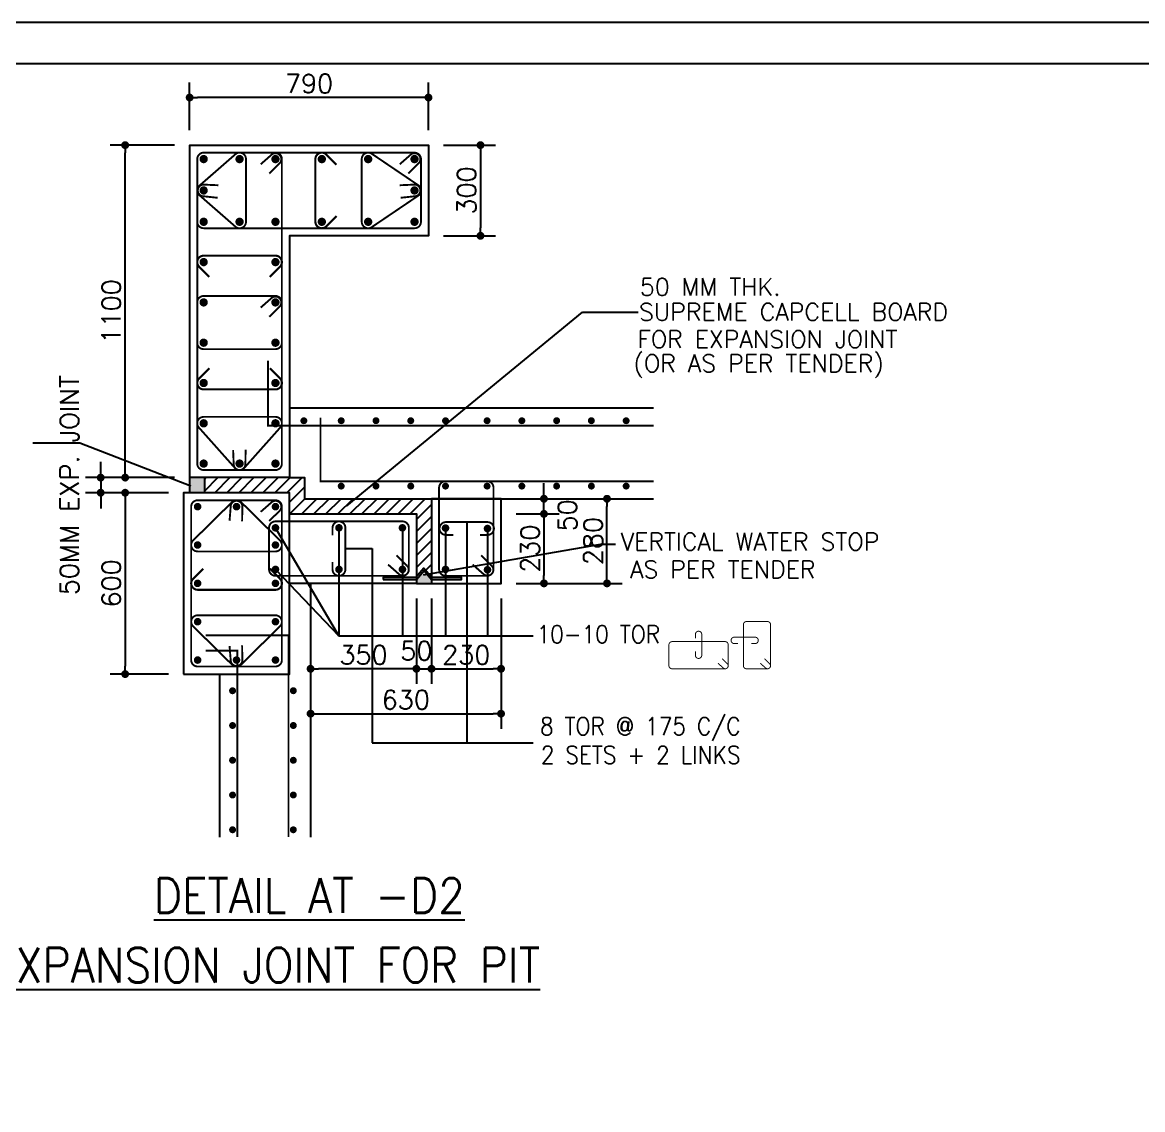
# Model space of a CAD drawing. Extents: x -200722 to 834823, y -494970 to 88783.
# Drawn here: x 261164 to 275985, y -132631 to -118243 of the extents above; entities that cross this region are included whole.
import ezdxf

# ---------------------------------------------------------------- set-up
doc = ezdxf.new("R2010")
doc.units = 0
doc.header["$LTSCALE"] = 100
doc.header["$MEASUREMENT"] = 0
doc.header["$PDMODE"] = 34
doc.linetypes.add('HIDDEN2', pattern=[0.1875, 0.125, -0.0625])
doc.layers.get('0').update_dxf_attribs({"linetype": 'CONTINUOUS'})
doc.layers.get('DEFPOINTS').update_dxf_attribs({"linetype": 'CONTINUOUS'})
doc.layers.add('9_PRINT BOUNDARY_NON PRINT', color=32, linetype='CONTINUOUS', plot=False)
doc.layers.add('9_TITLE TEXT', color=7, linetype='CONTINUOUS', lineweight=20)
doc.layers.add('g-dim', color=6, linetype='CONTINUOUS', lineweight=9)
for name, color, linetype in [('BEAM', 4, 'CONTINUOUS'), ('BEAMS', 4, 'HIDDEN2'), ('COL. SHED. STEEL.', 6, 'CONTINUOUS'), ('column', 240, 'CONTINUOUS'), ('F_FTG1', 11, 'CONTINUOUS'), ('NOTES100', 4, 'CONTINUOUS'), ('STEEL', 6, 'CONTINUOUS'), ('TEXT', 2, 'CONTINUOUS')]:
    doc.layers.add(name, color=color, linetype=linetype)
doc.styles.add('ROMANS', font='romans.shx')
doc.styles.get("Standard").update_dxf_attribs({"font": 'simplex.shx'})
doc.dimstyles.new('STANDARD$0', dxfattribs={"dimtxt": 2.5, "dimasz": 2.5, "dimexe": 2, "dimexo": 0.7, "dimgap": 0.9, "dimtad": 1, "dimdec": 0, "dimdsep": 46, "dimtxsty": 'ROMANS', "dimcen": 0.09, "dimclrd": 4, "dimclre": 4, "dimclrt": 3, "dimadec": 0, "dimazin": 0, "dimtfac": 1, "dimtdec": 0, "dimtmove": 0, "dimatfit": 3, "dimfxl": 1, "dimtolj": 1, "dimtzin": 0, "dimarcsym": 0})

# ---------------------------------------------------------------- blocks, each defined once
blk = doc.blocks.new('DOT')
at = {"color": 0, "linetype": 'ByBlock'}
blk.add_line((-0.5, 0), (-1, 0), dxfattribs=at)
at = {"color": 0, "linetype": 'ByBlock', "const_width": 0.5}
blk.add_lwpolyline([(-0.25, 0, 1), (0.25, 0, 1)], format="xyb", close=True, dxfattribs=at)
blk = doc.blocks.new('*D1979')
at = {"layer": 'BEAM', "color": 0, "lineweight": -2, "transparency": 16777216}
for p, q in [((263097, -124467), (262324, -124467)), ((262524, -124571), (262524, -126763)), ((263097, -126867), (262324, -126867))]:
    blk.add_line(p, q, dxfattribs=at)
at = {"layer": 'DEFPOINTS', "color": 0, "lineweight": -3, "transparency": 16777216}
for p in [(263297, -124467, 7447), (262524, -126867), (263297, -126867, 7447)]:
    blk.add_point(p, dxfattribs=at)
at = {"layer": 'BEAM', "color": 0, "lineweight": -2, "transparency": 16777216, "xscale": 104, "yscale": 104, "zscale": 104}
for p, rotation in [((262524, -124467), 90), ((262524, -126867), 270)]:
    blk.add_blockref('DOT', p, dxfattribs=dict(at, rotation=rotation))
at = {"layer": 'BEAM', "color": 0, "transparency": 16777216, "insert": (262340, -125667), "char_height": 248, "attachment_point": 5, "rotation": 90}
blk.add_mtext('\\A1;600', dxfattribs=at)
blk = doc.blocks.new('_DOT')
at = {"color": 0, "linetype": 'ByBlock'}
blk.add_line((-0.5, 0), (-1, 0), dxfattribs=at)
at = {"color": 0, "linetype": 'ByBlock', "const_width": 0.5}
blk.add_lwpolyline([(-0.25, 0, 1), (0.25, 0, 1)], format="xyb", close=True, dxfattribs=at)
blk = doc.blocks.new('*D1980')
at = {"layer": 'BEAM', "color": 0, "lineweight": -2, "transparency": 16777216}
for p, q in [((262200, -124163), (262200, -124059)), ((263177, -124267), (262000, -124267)), ((262200, -124267), (262200, -124467)), ((263097, -124467), (262000, -124467)), ((262200, -124571), (262200, -124675))]:
    blk.add_line(p, q, dxfattribs=at)
at = {"layer": 'DEFPOINTS', "color": 0, "lineweight": -3, "transparency": 16777216}
for p in [(263377, -124267, 7447), (262200, -124467), (263297, -124467, 7447)]:
    blk.add_point(p, dxfattribs=at)
at = {"layer": 'BEAM', "color": 0, "lineweight": -2, "transparency": 16777216, "xscale": 104, "yscale": 104, "zscale": 104}
for p, rotation in [((262200, -124267), 270), ((262200, -124467), 90)]:
    blk.add_blockref('DOT', p, dxfattribs=dict(at, rotation=rotation))
at = {"layer": 'BEAM', "color": 0, "transparency": 16777216, "insert": (261786, -124367), "char_height": 248, "attachment_point": 5, "rotation": 90}
blk.add_mtext('\\A1;50MM EXP. JOINT', dxfattribs=at)
blk = doc.blocks.new('*D1975')
at = {"layer": 'BEAM', "color": 0, "lineweight": -2, "transparency": 16777216}
for p, q in [((266377, -125867), (266377, -126997)), ((266577, -125867), (266577, -126997)), ((266273, -126797), (266169, -126797)), ((266377, -126797), (266577, -126797)), ((266681, -126797), (266785, -126797))]:
    blk.add_line(p, q, dxfattribs=at)
at = {"layer": 'DEFPOINTS', "color": 0, "lineweight": -3, "transparency": 16777216}
for p in [(266377, -125667, 7447), (266577, -125667, 7447), (266577, -126797)]:
    blk.add_point(p, dxfattribs=at)
at = {"layer": 'BEAM', "color": 0, "lineweight": -2, "transparency": 16777216, "xscale": 104, "yscale": 104, "zscale": 104}
blk.add_blockref('DOT', (266377, -126797), dxfattribs=at)
at = {"layer": 'BEAM', "color": 0, "lineweight": -2, "transparency": 16777216, "xscale": 104, "yscale": 104, "zscale": 104, "rotation": 180}
blk.add_blockref('DOT', (266577, -126797), dxfattribs=at)
at = {"layer": 'BEAM', "color": 0, "transparency": 16777216, "insert": (266377, -126559), "char_height": 248, "attachment_point": 5}
blk.add_mtext('\\A1;50', dxfattribs=at)
blk = doc.blocks.new('*D1976')
at = {"layer": 'BEAM', "color": 0, "lineweight": -2, "transparency": 16777216}
for p, q in [((266577, -125867), (266577, -126997)), ((267497, -125867), (267497, -126997)), ((266681, -126797), (267393, -126797))]:
    blk.add_line(p, q, dxfattribs=at)
at = {"layer": 'DEFPOINTS', "color": 0, "lineweight": -3, "transparency": 16777216}
for p in [(266577, -125667, 7447), (267497, -125667, 7447), (267497, -126797)]:
    blk.add_point(p, dxfattribs=at)
at = {"layer": 'BEAM', "color": 0, "lineweight": -2, "transparency": 16777216, "xscale": 104, "yscale": 104, "zscale": 104, "rotation": 180}
blk.add_blockref('DOT', (266577, -126797), dxfattribs=at)
at = {"layer": 'BEAM', "color": 0, "lineweight": -2, "transparency": 16777216, "xscale": 104, "yscale": 104, "zscale": 104}
blk.add_blockref('DOT', (267497, -126797), dxfattribs=at)
at = {"layer": 'BEAM', "color": 0, "transparency": 16777216, "insert": (267037, -126613), "char_height": 248, "attachment_point": 5}
blk.add_mtext('\\A1;230', dxfattribs=at)
blk = doc.blocks.new('*D1977')
at = {"layer": 'BEAM', "color": 0, "lineweight": -2, "transparency": 16777216}
for p, q in [((264977, -125867), (264977, -126997)), ((266377, -125867), (266377, -126997)), ((266273, -126797), (265081, -126797))]:
    blk.add_line(p, q, dxfattribs=at)
at = {"layer": 'DEFPOINTS', "color": 0, "lineweight": -3, "transparency": 16777216}
for p in [(264977, -125667, 7447), (266377, -125667, 7447), (264977, -126797)]:
    blk.add_point(p, dxfattribs=at)
at = {"layer": 'BEAM', "color": 0, "lineweight": -2, "transparency": 16777216, "xscale": 104, "yscale": 104, "zscale": 104, "rotation": 180}
blk.add_blockref('DOT', (264977, -126797), dxfattribs=at)
at = {"layer": 'BEAM', "color": 0, "lineweight": -2, "transparency": 16777216, "xscale": 104, "yscale": 104, "zscale": 104}
blk.add_blockref('DOT', (266377, -126797), dxfattribs=at)
at = {"layer": 'BEAM', "color": 0, "transparency": 16777216, "insert": (265677, -126613), "char_height": 248, "attachment_point": 5}
blk.add_mtext('\\A1;350', dxfattribs=at)
blk = doc.blocks.new('*D1978')
at = {"layer": 'BEAM', "color": 0, "lineweight": -2, "transparency": 16777216}
for p, q in [((267697, -124747), (268265, -124747)), ((268065, -124851), (268065, -125563)), ((267697, -125667), (268265, -125667))]:
    blk.add_line(p, q, dxfattribs=at)
at = {"layer": 'DEFPOINTS', "color": 0, "lineweight": -3, "transparency": 16777216}
for p in [(267497, -124747, 7447), (267497, -125667, 7447), (268065, -125667)]:
    blk.add_point(p, dxfattribs=at)
at = {"layer": 'BEAM', "color": 0, "lineweight": -2, "transparency": 16777216, "xscale": 104, "yscale": 104, "zscale": 104}
for p, rotation in [((268065, -124747), 90), ((268065, -125667), 270)]:
    blk.add_blockref('DOT', p, dxfattribs=dict(at, rotation=rotation))
at = {"layer": 'BEAM', "color": 0, "transparency": 16777216, "insert": (267881, -125207), "char_height": 248, "attachment_point": 5, "rotation": 90}
blk.add_mtext('\\A1;230', dxfattribs=at)
blk = doc.blocks.new('*D1981')
at = {"layer": 'BEAM', "color": 0, "lineweight": -2, "transparency": 16777216}
for p, q in [((263177, -119867), (262324, -119867)), ((262524, -124163), (262524, -119971)), ((263177, -124267), (262324, -124267))]:
    blk.add_line(p, q, dxfattribs=at)
at = {"layer": 'DEFPOINTS', "color": 0, "lineweight": -3, "transparency": 16777216}
for p in [(262524, -119867), (263377, -119867, 7447), (263377, -124267, 7447)]:
    blk.add_point(p, dxfattribs=at)
at = {"layer": 'BEAM', "color": 0, "lineweight": -2, "transparency": 16777216, "xscale": 104, "yscale": 104, "zscale": 104}
for p, rotation in [((262524, -119867), 90), ((262524, -124267), 270)]:
    blk.add_blockref('DOT', p, dxfattribs=dict(at, rotation=rotation))
at = {"layer": 'BEAM', "color": 0, "transparency": 16777216, "insert": (262340, -122067), "char_height": 248, "attachment_point": 5, "rotation": 90}
blk.add_mtext('\\A1;1100', dxfattribs=at)
blk = doc.blocks.new('*D1982')
at = {"layer": 'BEAM', "color": 0, "lineweight": -2, "transparency": 16777216}
for p, q in [((268065, -124443), (268065, -124339)), ((267697, -124547), (268265, -124547)), ((268065, -124747), (268065, -124547)), ((267697, -124747), (268265, -124747)), ((268065, -124851), (268065, -124955))]:
    blk.add_line(p, q, dxfattribs=at)
at = {"layer": 'DEFPOINTS', "color": 0, "lineweight": -3, "transparency": 16777216}
for p in [(267497, -124547, 7447), (268065, -124547), (267497, -124747, 7447)]:
    blk.add_point(p, dxfattribs=at)
at = {"layer": 'BEAM', "color": 0, "lineweight": -2, "transparency": 16777216, "xscale": 104, "yscale": 104, "zscale": 104}
for p, rotation in [((268065, -124547), 270), ((268065, -124747), 90)]:
    blk.add_blockref('DOT', p, dxfattribs=dict(at, rotation=rotation))
at = {"layer": 'BEAM', "color": 0, "transparency": 16777216, "insert": (268375, -124766), "char_height": 248, "attachment_point": 5, "rotation": 90}
blk.add_mtext('\\A1;50', dxfattribs=at)
blk = doc.blocks.new('*D1983')
at = {"layer": 'BEAM', "color": 0, "lineweight": -2, "transparency": 16777216}
for p, q in [((267697, -124547), (269099, -124547)), ((268899, -125563), (268899, -124651)), ((267697, -125667), (269099, -125667))]:
    blk.add_line(p, q, dxfattribs=at)
at = {"layer": 'DEFPOINTS', "color": 0, "lineweight": -3, "transparency": 16777216}
for p in [(267497, -124547), (268899, -124547), (267497, -125667)]:
    blk.add_point(p, dxfattribs=at)
at = {"layer": 'BEAM', "color": 0, "lineweight": -2, "transparency": 16777216, "xscale": 104, "yscale": 104, "zscale": 104}
for p, rotation in [((268899, -124547), 90), ((268899, -125667), 270)]:
    blk.add_blockref('DOT', p, dxfattribs=dict(at, rotation=rotation))
at = {"layer": 'BEAM', "color": 0, "transparency": 16777216, "insert": (268715, -125107), "char_height": 248, "attachment_point": 5, "rotation": 90}
blk.add_mtext('\\A1;280', dxfattribs=at)
blk = doc.blocks.new('*D1984')
at = {"layer": 'BEAM', "color": 0, "lineweight": -2, "transparency": 16777216}
for p, q in [((264977, -126632), (264977, -127591)), ((267497, -126632), (267497, -127591)), ((265081, -127391), (267393, -127391))]:
    blk.add_line(p, q, dxfattribs=at)
at = {"layer": 'DEFPOINTS', "color": 0, "lineweight": -3, "transparency": 16777216}
for p in [(264977, -126432, -7447), (267497, -126432, -7447), (267497, -127391)]:
    blk.add_point(p, dxfattribs=at)
at = {"layer": 'BEAM', "color": 0, "lineweight": -2, "transparency": 16777216, "xscale": 104, "yscale": 104, "zscale": 104, "rotation": 180}
blk.add_blockref('DOT', (264977, -127391), dxfattribs=at)
at = {"layer": 'BEAM', "color": 0, "lineweight": -2, "transparency": 16777216, "xscale": 104, "yscale": 104, "zscale": 104}
blk.add_blockref('DOT', (267497, -127391), dxfattribs=at)
at = {"layer": 'BEAM', "color": 0, "transparency": 16777216, "insert": (266237, -127207), "char_height": 248, "attachment_point": 5}
blk.add_mtext('\\A1;630', dxfattribs=at)
blk = doc.blocks.new('*D1988')
at = {"layer": 'BEAM', "color": 0, "lineweight": -2, "transparency": 16777216}
for p, q in [((263377, -119667), (263377, -119037)), ((266537, -119667), (266537, -119037)), ((266433, -119237), (263481, -119237))]:
    blk.add_line(p, q, dxfattribs=at)
at = {"layer": 'DEFPOINTS', "color": 0, "lineweight": -3, "transparency": 16777216}
for p in [(263377, -119237), (263377, -119867), (266537, -119867)]:
    blk.add_point(p, dxfattribs=at)
at = {"layer": 'BEAM', "color": 0, "lineweight": -2, "transparency": 16777216, "xscale": 104, "yscale": 104, "zscale": 104, "rotation": 180}
blk.add_blockref('DOT', (263377, -119237), dxfattribs=at)
at = {"layer": 'BEAM', "color": 0, "lineweight": -2, "transparency": 16777216, "xscale": 104, "yscale": 104, "zscale": 104}
blk.add_blockref('DOT', (266537, -119237), dxfattribs=at)
at = {"layer": 'BEAM', "color": 0, "transparency": 16777216, "insert": (264957, -119053), "char_height": 248, "attachment_point": 5}
blk.add_mtext('\\A1;790', dxfattribs=at)
blk = doc.blocks.new('*D1989')
at = {"layer": 'BEAM', "color": 0, "lineweight": -2, "transparency": 16777216}
for p, q in [((266737, -119867), (267425, -119867)), ((267225, -119971), (267225, -120963)), ((266737, -121067), (267425, -121067))]:
    blk.add_line(p, q, dxfattribs=at)
at = {"layer": 'DEFPOINTS', "color": 0, "lineweight": -3, "transparency": 16777216}
for p in [(266537, -119867), (266537, -121067), (267225, -121067)]:
    blk.add_point(p, dxfattribs=at)
at = {"layer": 'BEAM', "color": 0, "lineweight": -2, "transparency": 16777216, "xscale": 104, "yscale": 104, "zscale": 104}
for p, rotation in [((267225, -119867), 90), ((267225, -121067), 270)]:
    blk.add_blockref('DOT', p, dxfattribs=dict(at, rotation=rotation))
at = {"layer": 'BEAM', "color": 0, "transparency": 16777216, "insert": (267041, -120467), "char_height": 248, "attachment_point": 5, "rotation": 90}
blk.add_mtext('\\A1;300', dxfattribs=at)

msp = doc.modelspace()

# ---------------------------------------------------------------- hatches: boundary and pattern name
at = {"layer": 'BEAMS', "linetype": 'Continuous', "true_color": 0x000000}
for points in [[(263577.5, -124466.6), (263577.5, -124266.6), (263377.5, -124266.6), (263377.5, -124466.6)], [(266577.5, -125666.6), (266577.5, -125613.3), (266477.9, -125495.9), (266377.5, -125613.3), (266377.5, -125666.6)]]:
    msp.add_hatch(color=18, dxfattribs=at).paths.add_polyline_path(points)
at = {"layer": 'BEAMS', "linetype": 'Continuous'}
h = msp.add_hatch(dxfattribs=at)
h.set_pattern_fill('ANSI31', color=8, scale=900, style=0)
h.set_pattern_definition([(45, (129780.45, 88598.8), (-79.549513, 79.549513), [])])
h.paths.add_polyline_path([(266577.5, -124546.6), (264897.5, -124546.6), (264897.5, -124266.6), (264697.5, -124266.6), (263577.5, -124266.6), (263577.5, -124466.6), (264697.5, -124466.6), (264697.5, -124746.6), (266377.5, -124746.6), (266377.5, -125580.1), (266477.5, -125466.6), (266577.5, -125580.5)])

# ---------------------------------------------------------------- linework, layer by layer
at = {"color": 1, "lineweight": -3, "ltscale": 0.4}
for p, q in [((263377.5, -124466.6), (263377.5, -124266.6)), ((263577.5, -124466.6), (263577.5, -124266.6)), ((266377.5, -125666.6), (266577.5, -125666.6))]:
    msp.add_line(p, q, dxfattribs=at)
at = {"color": 18, "true_color": 0x000000}
msp.add_lwpolyline([(223222.7, -183032.7), (314632.7, -183032.7), (314632.7, -118792.7), (223222.7, -118792.7)], close=True, dxfattribs=at)
at = {"layer": '9_PRINT BOUNDARY_NON PRINT', "color": 18, "true_color": 0x000000}
msp.add_lwpolyline([(222672.7, -183582.7), (315182.7, -183582.7), (315182.7, -118242.7), (222672.7, -118242.7)], close=True, dxfattribs=at)
at = {"layer": '9_TITLE TEXT', "color": 18, "true_color": 0x000000}
msp.add_lwpolyline([(314632.7, -118792.7), (223222.7, -118792.7), (223222.7, -183032.7), (314632.7, -183032.7)], dxfattribs=at)
at = {"layer": 'COL. SHED. STEEL.', "color": 8, "linetype": 'Continuous', "const_width": 25}
for points in [[(263989.8, -120952), (263514.8, -120537, -0.5307755), (263514.8, -120396.2), (263989.8, -119981.2, -0.6013564), (264122.5, -120051.6), (264122.5, -120881.6, -0.6013564)], [(265786.8, -120952), (266400.1, -120537, 0.5307755), (266400.1, -120396.2), (265786.8, -119981.2, 0.6013564), (265654.1, -120051.6), (265654.1, -120881.6, 0.6013564)], [(263968.1, -124130.7), (263493.1, -123597.3, -0.6084148), (263562.5, -123463.2), (264512.5, -123463.2, -0.6084148), (264581.9, -123597.3), (264106.9, -124130.7, -0.5176004)]]:
    msp.add_lwpolyline(points, format="xyb", close=True, dxfattribs=at)
for points in [[(263746.7, -120563.7), (263547.8, -120542.5, -0.9275277), (263565.6, -120389.3), (263758.4, -120398.1)], [(266168.3, -120563.7), (266367.1, -120542.5, 0.9275277), (266349.4, -120389.3), (266156.6, -120398.1)], [(264118, -123897.2), (264114.4, -124097.1, -0.9275277), (263960.2, -124092.9), (263952.1, -123900.1)]]:
    msp.add_lwpolyline(points, format="xyb", dxfattribs=at)
at = {"layer": 'column', "color": 4, "linetype": 'Continuous'}
msp.add_lwpolyline([(263377.5, -124266.6), (263377.5, -119866.6), (266537.5, -119866.6), (266537.5, -121066.6), (264697.5, -121066.6), (264697.5, -124266.6), (263377.5, -124266.6)], dxfattribs=at)
msp.add_lwpolyline([(263297.5, -126866.6), (264697.5, -126866.6), (264697.5, -124466.6), (263297.5, -124466.6)], close=True, dxfattribs=at)
at = {"layer": 'F_FTG1', "color": 18, "ltscale": 0.4, "true_color": 0x000000}
for points in [[(269516.4, -123346.6), (264697.5, -123346.6), (264697.5, -124266.6), (264897.5, -124266.6), (264897.5, -124546.6), (269516.4, -124546.6)], [(264697.5, -124746.6), (266377.5, -124746.6), (266377.5, -125666.6), (264697.5, -125666.6), (264697.5, -124746.6)], [(264977.5, -125666.6), (264977.5, -129024.5)], [(263777.5, -129024.5), (263777.5, -126866.6), (264697.5, -126866.6)]]:
    msp.add_lwpolyline(points, dxfattribs=at)
msp.add_lwpolyline([(266577.5, -125666.6), (267497.5, -125666.6), (267497.5, -124546.6), (266577.5, -124546.6)], close=True, dxfattribs=at)
at = {"layer": 'g-dim', "color": 8, "lineweight": -2, "const_width": 25}
msp.add_lwpolyline([(263562.5, -122566.6), (264512.5, -122566.6, 0.4142136), (264597.5, -122481.6), (264597.5, -121948.2, 0.4142136), (264512.5, -121863.2), (263562.5, -121863.2, 0.4142136), (263477.5, -121948.2), (263477.5, -122481.6, 0.4142136)], format="xyb", close=True, dxfattribs=at)
msp.add_lwpolyline([(264429.3, -122139.1), (264571.4, -121998.4, 0.9275277), (264461.8, -121889.8), (264316.8, -122017.1)], format="xyb", dxfattribs=at)
at = {"layer": 'NOTES100', "color": 18, "true_color": 0x000000}
msp.add_lwpolyline([(265938.3, -125613.3), (266377.5, -125613.3), (266477.9, -125495.9), (266577.5, -125613.3), (266972.2, -125613.3), (266972.2, -125588.3), (266584.3, -125588.3), (266477.5, -125466.6), (266370.3, -125588.3), (265938.3, -125588.3), (265938.3, -125613.3)], dxfattribs=at)
at = {"layer": 'STEEL', "color": 8, "const_width": 25}
for points in [[(263562.5, -119966.6), (264512.5, -119966.6, -0.4142136), (264597.5, -120051.6), (264597.5, -124081.6, -0.4142136), (264512.5, -124166.6), (263562.5, -124166.6, -0.4142136), (263477.5, -124081.6), (263477.5, -120051.6, -0.4142136)], [(263562.5, -119966.6), (266352.5, -119966.6, -0.4142136), (266437.5, -120051.6), (266437.5, -120881.6, -0.4142136), (266352.5, -120966.6), (263562.5, -120966.6, -0.4142136), (263477.5, -120881.6), (263477.5, -120051.6, -0.4142136)], [(264512.5, -124566.6), (263482.5, -124566.6, 0.4142136), (263397.5, -124651.6), (263397.5, -126681.6, 0.4142136), (263482.5, -126766.6), (264512.5, -126766.6, 0.4142136), (264597.5, -126681.6), (264597.5, -124651.6, 0.4142136)], [(264572.1, -125098.5), (264057.1, -124591, 0.4099234), (263937.8, -124591), (263422.8, -125098.5, 0.6708343), (263482.5, -125244.1), (264512.5, -125244.1, 0.6708343)], [(264572.1, -126234.6), (264057.1, -126742.1, -0.4099234), (263937.8, -126742.1), (263422.8, -126234.6, -0.6708343), (263482.5, -126089.1), (264512.5, -126089.1, -0.6708343)]]:
    msp.add_lwpolyline(points, format="xyb", close=True, dxfattribs=at)
at = {"layer": 'STEEL', "color": 8, "linetype": 'Continuous', "const_width": 55}
for points in [[(263562.5, -120079.1, 1), (263562.5, -120024.1, 1)], [(264037.5, -120079.1, -1), (264037.5, -120024.1, -1)], [(264512.5, -120079.1, -1), (264512.5, -120024.1, -1)], [(265125.8, -120079.1, -1), (265125.8, -120024.1, -1)], [(265739.1, -120079.1, -1), (265739.1, -120024.1, -1)], [(266352.5, -120079.1, -1), (266352.5, -120024.1, -1)], [(263562.5, -120494.1, 1), (263562.5, -120439.1, 1)], [(266352.5, -120494.1, -1), (266352.5, -120439.1, -1)], [(263562.5, -120909.1, 1), (263562.5, -120854.1, 1)], [(264037.5, -120854.1, 1), (264037.5, -120909.1, 1)], [(264512.5, -120909.1, -1), (264512.5, -120854.1, -1)], [(265125.8, -120909.1, -1), (265125.8, -120854.1, -1)], [(265739.1, -120909.1, -1), (265739.1, -120854.1, -1)], [(266352.5, -120909.1, -1), (266352.5, -120854.1, -1)], [(263562.5, -121442.4, 1), (263562.5, -121387.4, 1)], [(264512.5, -121442.4, 1), (264512.5, -121387.4, 1)], [(263562.5, -121975.7, 1), (263562.5, -121920.7, 1)], [(264512.5, -121975.7, 1), (264512.5, -121920.7, 1)], [(263562.5, -122509.1, 1), (263562.5, -122454.1, 1)], [(264512.5, -122509.1, 1), (264512.5, -122454.1, 1)], [(263562.5, -123042.4, 1), (263562.5, -122987.4, 1)], [(264512.5, -123042.4, 1), (264512.5, -122987.4, 1)], [(263562.5, -123575.7, 1), (263562.5, -123520.7, 1)], [(264512.5, -123575.7, 1), (264512.5, -123520.7, 1)], [(263562.5, -124109.1, 1), (263562.5, -124054.1, 1)], [(264037.5, -124054.1, 1), (264037.5, -124109.1, 1)], [(264512.5, -124109.1, 1), (264512.5, -124054.1, 1)]]:
    msp.add_lwpolyline(points, format="xyb", close=True, dxfattribs=at)
at = {"layer": 'STEEL', "color": 8, "const_width": 25}
for points in [[(264429.3, -120242.4), (264571.4, -120101.8, 0.9275277), (264461.8, -119993.1), (264316.8, -120120.5)], [(266269.3, -120242.4), (266411.4, -120101.8, 0.9275277), (266301.8, -119993.1), (266156.8, -120120.5)], [(263905.2, -124838.2), (263921.1, -124638.9, -0.9275277), (264074.8, -124652.7), (264071, -124845.6)], [(264429.3, -124842.5), (264571.4, -124701.8, 0.9275277), (264461.8, -124593.1), (264316.8, -124720.5)], [(263905.2, -126494.9), (263921.1, -126694.2, 0.9275277), (264074.8, -126680.5), (264071, -126487.5)]]:
    msp.add_lwpolyline(points, format="xyb", dxfattribs=at)
at = {"layer": 'STEEL', "color": 8}
for points in [[(265321, -120126.5, 28, 28, 0), (265185.9, -119991.5, 28, 28, 0.6681786), (265040.8, -120051.6, 28, 28, 0), (265040.8, -120881.6, 28, 28, 0.6681786), (265185.9, -120941.7, 28, 28, 0), (265321, -120806.6, 0, 0, 0)], [(263637.4, -121610.1, 28, 28, 0), (263502.4, -121475, 28, 28, -0.6681786), (263562.5, -121329.9, 28, 28, 0), (264512.5, -121329.9, 28, 28, -0.6681786), (264572.6, -121475, 28, 28, 0), (264437.5, -121610.1, 0, 0, 0)], [(263637.4, -122819.7, 28, 28, 0), (263502.4, -122954.8, 28, 28, 0.6681786), (263562.5, -123099.9, 28, 28, 0), (264512.5, -123099.9, 28, 28, 0.6681786), (264572.6, -122954.8, 28, 28, 0), (264437.5, -122819.7, 0, 0, 0)], [(263557.4, -125471.4, 28, 28, 0), (263422.4, -125606.5, 28, 28, 0.6681786), (263482.5, -125751.6, 28, 28, 0), (264512.5, -125751.6, 28, 28, 0.6681786), (264572.6, -125606.5, 28, 28, 0), (264437.5, -125471.4, 0, 0, 0)]]:
    msp.add_lwpolyline(points, format="xyseb", dxfattribs=at)
at = {"layer": 'STEEL', "color": 18, "true_color": 0x000000, "const_width": 25.4}
for points in [[(269516.4, -123578.2), (264413.9, -123578.2), (264413.9, -122721.1)], [(269516.4, -124315), (265108.6, -124315), (265108.6, -123473.1)], [(264684.5, -129024.5), (264684.5, -126353.8), (263588.6, -126353.8)], [(264009.1, -129024.5), (264009.1, -126557.3), (263588.6, -126557.3)]]:
    msp.add_lwpolyline(points, dxfattribs=at)
at = {"layer": 'STEEL', "color": 18, "true_color": 0x000000}
for points, const_width in [([(264888.1, -123536.9, 1), (264888, -123491.1, 1)], 45.7), ([(265382.5, -123536.9, 1), (265382.4, -123491.1, 1)], 45.7), ([(265842.5, -123536.9, 1), (265842.4, -123491.1, 1)], 45.7), ([(266302.5, -123536.9, 1), (266302.4, -123491.1, 1)], 45.7), ([(266762.5, -123536.9, 1), (266762.4, -123491.1, 1)], 45.7), ([(267312.5, -123536.9, 1), (267312.4, -123491.1, 1)], 45.7), ([(267772.5, -123536.9, 1), (267772.4, -123491.1, 1)], 45.7), ([(268232.5, -123536.9, 1), (268232.4, -123491.1, 1)], 45.7), ([(268692.5, -123536.9, 1), (268692.4, -123491.1, 1)], 45.7), ([(269152.5, -123536.9, 1), (269152.4, -123491.1, 1)], 45.7), ([(265382.5, -124356.3, -1), (265382.4, -124402, -1)], 45.7), ([(265842.5, -124356.3, -1), (265842.4, -124402, -1)], 45.7), ([(266302.5, -124356.3, -1), (266302.4, -124402, -1)], 45.7), ([(266762.5, -125566.6), (267312.5, -125566.6, 0.4142136), (267397.5, -125481.6), (267397.5, -124400, 0.4142136), (267312.5, -124315), (266762.5, -124315, 0.4142136), (266677.5, -124400), (266677.5, -125481.6, 0.4142136)], 25.4), ([(266762.5, -124356.3, -1), (266762.4, -124402, -1)], 45.7), ([(267312.5, -124356.3, -1), (267312.4, -124402, -1)], 45.7), ([(267772.5, -124356.3, -1), (267772.4, -124402, -1)], 45.7), ([(268232.5, -124356.3, -1), (268232.4, -124402, -1)], 45.7), ([(268692.5, -124356.3, -1), (268692.4, -124402, -1)], 45.7), ([(269152.5, -124356.3, -1), (269152.4, -124402, -1)], 45.7), ([(264512.5, -124846.6), (266192.5, -124846.6, -0.4142136), (266277.5, -124931.6), (266277.5, -125481.6, -0.4142136), (266192.5, -125566.6), (264512.5, -125566.6, -0.4142136), (264427.5, -125481.6), (264427.5, -124931.6, -0.4142136)], 25.4), ([(264487.5, -124931.6, 1), (264537.5, -124931.6, 1)], 50), ([(265327.5, -124931.6, 1), (265377.5, -124931.6, 1)], 50), ([(266167.5, -124931.6, 1), (266217.5, -124931.6, 1)], 50), ([(266737.5, -124935.3, 1), (266787.5, -124935.3, 1)], 50), ([(267292.8, -124940.8, 1), (267342.8, -124940.8, 1)], 50), ([(264487.5, -125481.6, 1), (264537.5, -125481.6, 1)], 50), ([(265327.5, -125481.6, 1), (265377.5, -125481.6, 1)], 50), ([(266167.5, -125481.6, 1), (266217.5, -125481.6, 1)], 50), ([(266737.5, -125481.6, 1), (266787.5, -125481.6, 1)], 50), ([(267292.8, -125487, 1), (267342.8, -125487, 1)], 50), ([(270745.9, -126797.3), (271020.9, -126797.3, 0.4142136), (271063.4, -126754.8), (271063.4, -126213.9, 0.4142136), (271020.9, -126171.4), (270745.9, -126171.4, 0.4142136), (270703.4, -126213.9), (270703.4, -126754.8, 0.4142136)], 12.7), ([(269760.9, -126437.3), (270460.9, -126437.3, -0.4142136), (270503.4, -126479.8), (270503.4, -126754.8, -0.4142136), (270460.9, -126797.3), (269760.9, -126797.3, -0.4142136), (269718.4, -126754.8), (269718.4, -126479.8, -0.4142136)], 12.7), ([(263967.8, -127087.5, -1), (263922, -127087.4, -1)], 45.7), ([(264725.9, -127087.5, 1), (264771.6, -127087.4, 1)], 45.7), ([(263967.8, -127547.5, -1), (263922, -127547.4, -1)], 45.7), ([(264725.9, -127547.5, 1), (264771.6, -127547.4, 1)], 45.7), ([(263967.8, -128007.5, -1), (263922, -128007.4, -1)], 45.7), ([(264725.9, -128007.5, 1), (264771.6, -128007.4, 1)], 45.7), ([(263967.8, -128467.5, -1), (263922, -128467.4, -1)], 45.7), ([(264725.9, -128467.5, 1), (264771.6, -128467.4, 1)], 45.7), ([(263967.8, -128927.5, -1), (263922, -128927.4, -1)], 45.7), ([(264725.9, -128927.5, 1), (264771.6, -128927.4, 1)], 45.7)]:
    msp.add_lwpolyline(points, format="xyb", close=True, dxfattribs=dict(at, const_width=const_width))
at = {"layer": 'STEEL', "color": 8, "ltscale": 0.4, "const_width": 50}
for points in [[(263457.5, -124651.6, 1), (263507.5, -124651.6, 1)], [(263972.5, -124651.6, 1), (264022.5, -124651.6, 1)], [(264487.5, -124651.6, 1), (264537.5, -124651.6, 1)], [(263457.5, -125159.1, 1), (263507.5, -125159.1, 1)], [(264487.5, -125159.1, 1), (264537.5, -125159.1, 1)], [(263482.5, -125691.6, 1), (263482.5, -125641.6, 1)], [(264512.5, -125691.6, -1), (264512.5, -125641.6, -1)], [(263457.5, -126174.1, 1), (263507.5, -126174.1, 1)], [(264487.5, -126174.1, 1), (264537.5, -126174.1, 1)], [(263457.5, -126681.6, 1), (263507.5, -126681.6, 1)], [(263972.5, -126681.6, 1), (264022.5, -126681.6, 1)], [(264487.5, -126681.6, 1), (264537.5, -126681.6, 1)]]:
    msp.add_lwpolyline(points, format="xyb", close=True, dxfattribs=at)
at = {"layer": 'STEEL', "color": 18, "true_color": 0x000000}
for points, const_width in [([(265267.5, -125031.6), (265267.5, -124931.6, -0.4142136), (265352.5, -124846.6), (265352.5, -124846.6, -0.4142136), (265437.5, -124931.6), (265437.5, -125481.6, -0.4142136), (265352.5, -125566.6), (265352.5, -125566.6, -0.4142136), (265267.5, -125481.6), (265267.5, -125381.6)], 25.4), ([(266867.8, -125025.8), (266767.8, -125025.8, -0.4142136), (266682.8, -124940.8), (266682.8, -124940.8, -0.4142136), (266767.8, -124855.8), (267317.8, -124855.8, -0.4142136), (267402.8, -124940.8), (267402.8, -124940.8, -0.4142136), (267317.8, -125025.8), (267217.9, -125025.8)], 25.4), ([(266114.9, -125295.9), (266257, -125436.6, -0.9275277), (266147.4, -125545.2), (266002.4, -125417.8)], 25.4), ([(267234.7, -125296.1), (267376.7, -125436.8, -0.9275277), (267267.1, -125545.4), (267122.1, -125418.1)], 25.4), ([(270068.4, -126392.3), (270068.4, -126342.3, -0.4142136), (270110.9, -126299.8), (270110.9, -126299.8, -0.4142136), (270153.4, -126342.3), (270153.4, -126617.3, -0.4142136), (270110.9, -126659.8), (270110.9, -126659.8, -0.4142136), (270068.4, -126617.3), (270068.4, -126567.3)], 12.7), ([(270633.4, -126463.7), (270583.4, -126463.7, -0.4142136), (270540.9, -126421.2), (270540.9, -126421.2, -0.4142136), (270583.4, -126378.7), (270858.4, -126378.7, -0.4142136), (270900.9, -126421.2), (270900.9, -126421.2, -0.4142136), (270858.4, -126463.7), (270808.4, -126463.7)], 12.7), ([(270422.1, -126661.9), (270493.2, -126732.2, -0.9275277), (270438.4, -126786.6), (270365.8, -126722.9)], 12.7), ([(270982, -126662), (271053, -126732.4, -0.9275277), (270998.2, -126786.7), (270925.7, -126723)], 12.7)]:
    msp.add_lwpolyline(points, format="xyb", dxfattribs=dict(at, const_width=const_width))
at = {"layer": 'TEXT', "color": 18, "true_color": 0x000000}
for p, q in [((265454.6, -124641.1, -7446.6), (268573.1, -122075.9, -7446.6)), ((268573.1, -122075.9, -7446.6), (269312.3, -122075.9, -7446.6)), ((261922.7, -123810.2, -7446.6), (261302.5, -123810.2, -7446.6)), ((263394.7, -124379.6, -7446.6), (261922.7, -123810.2, -7446.6)), ((265352.5, -126362.4), (264512.5, -124931.6)), ((265352.5, -124931.6), (265352.5, -126353.2)), ((266192.5, -124931.6), (266192.5, -126353.2)), ((266762.5, -124935.3), (266762.5, -126357)), ((267042.8, -124855.8), (267042.8, -127778)), ((267317.8, -124940.8), (267317.8, -126362.4)), ((265437.5, -125206.6), (265792.6, -125206.6)), ((265792.6, -125206.6), (265792.6, -127778)), ((266471.1, -125554.2), (268816.4, -125147.7, -7446.6)), ((268816.4, -125147.7, -7446.6), (269009.5, -125147.7, -7446.6)), ((264512.5, -125481.6), (265352.5, -126362.4)), ((265352.5, -126362.4), (267921.2, -126362.4)), ((265792.6, -127778), (267921.2, -127778))]:
    msp.add_line(p, q, dxfattribs=at)

# ---------------------------------------------------------------- texts
at = {"layer": 'TEXT', "color": 18, "true_color": 0x000000, "style": 'ROMANS'}
for s, p in [('50 MM THK.', (269334.1, -121858.5, -7446.6)), ('SUPREME CAPCELL BOARD ', (269322.7, -122188.8, -7446.6)), ('FOR EXPANSION JOINT', (269302, -122550.5, -7446.6)), ('(OR AS PER TENDER)', (269249.6, -122869.7, -7446.6)), ('VERTICAL WATER STOP', (269082, -125229.9, -61800.9)), ('AS PER TENDER', (269203.8, -125596.4, -61800.9))]:
    msp.add_text(s, height=230, dxfattribs=at).set_placement(p)
at = {"layer": 'TEXT', "color": 18, "true_color": 0x000000, "style": 'ROMANS', "width": 0.9}
for s, height, p in [('10-10 TOR', 234, (267967.5, -126456.9, -7446.6)), ('8 TOR @ 175 C/C', 234, (268013.2, -127674.4, -7446.6)), ('2 SETS + 2 LINKS', 234, (268023.2, -128053.3, -7446.6)), ('%%UDETAIL AT -D2', 460, (262903.8, -130027.9, -7446.6)), ('%%UEXPANSION JOINT FOR PIT', 460, (260739.9, -130948.4, -7446.6))]:
    msp.add_text(s, height=height, dxfattribs=at).set_placement(p)

# ---------------------------------------------------------------- dimensions: what is measured, and where the dimension line sits
at = {"layer": 'BEAM', "color": 18, "true_color": 0x000000}
for base, p1, p2, picture, middle in [((263377.5, -119236.9), (266537.5, -119866.6), (263377.5, -119866.6), '*D1988', (264957.5, -119052.9)), ((267497.5, -127390.9), (264977.5, -126431.9, -7446.6), (267497.5, -126431.9, -7446.6), '*D1984', (266237.5, -127206.9))]:
    dim = msp.add_linear_dim(base=base, p1=p1, p2=p2, dimstyle='STANDARD$0', override={"dimscale": 8, "dimtxt": 31, "dimasz": 13, "dimexe": 25, "dimexo": 25, "dimgap": 7.5, "dimlfac": 0.25, "dimzin": 3, "dimtxsty": 'Standard', "dimblk": 'DOT', "dimcen": 3, "dimdle": 4, "dimclrd": 0, "dimclre": 0, "dimclrt": 0, "dimtmove": 2, "dimldrblk": 'DOT', "dimtzin": 3}, dxfattribs=at)
    dim.commit()
    dim.dimension.update_dxf_attribs({"geometry": picture, "text_midpoint": middle})
for base, p1, p2, angle, picture, middle in [((262524.3, -119866.6, -7446.6), (263377.5, -124266.6), (263377.5, -119866.6), 90, '*D1981', (262340.3, -122066.6, -7446.6)), ((267224.7, -121066.6), (266537.5, -119866.6), (266537.5, -121066.6), 90, '*D1989', (267040.7, -120466.6)), ((262524.3, -126866.6, -7446.6), (263297.5, -124466.6), (263297.5, -126866.6), 270, '*D1979', (262340.3, -125666.6, -7446.6)), ((268898.9, -124546.6), (267497.5, -125666.6), (267497.5, -124546.6), 90, '*D1983', (268714.9, -125106.6)), ((268065.5, -125666.6, -7446.6), (267497.5, -124746.6), (267497.5, -125666.6), 270, '*D1978', (267881.5, -125206.6, -7446.6)), ((264977.5, -126797.1, -7446.6), (266377.5, -125666.6), (264977.5, -125666.6), 180, '*D1977', (265677.5, -126613.1, -7446.6)), ((267497.5, -126797.1, -7446.6), (266577.5, -125666.6), (267497.5, -125666.6), 180, '*D1976', (267037.5, -126613.1, -7446.6))]:
    dim = msp.add_linear_dim(base=base, p1=p1, p2=p2, angle=angle, dimstyle='STANDARD$0', override={"dimscale": 8, "dimtxt": 31, "dimasz": 13, "dimexe": 25, "dimexo": 25, "dimgap": 7.5, "dimlfac": 0.25, "dimzin": 3, "dimtxsty": 'Standard', "dimblk": 'DOT', "dimcen": 3, "dimdle": 4, "dimclrd": 0, "dimclre": 0, "dimclrt": 0, "dimtmove": 2, "dimldrblk": 'DOT', "dimtzin": 3}, dxfattribs=at)
    dim.commit()
    dim.dimension.update_dxf_attribs({"geometry": picture, "text_midpoint": middle})
dim = msp.add_linear_dim(base=(262200.1, -124466.6, -7446.6), p1=(263377.5, -124266.6), p2=(263297.5, -124466.6), angle=270, text='<>MM EXP. JOINT', dimstyle='STANDARD$0', override={"dimscale": 8, "dimtxt": 31, "dimasz": 13, "dimexe": 25, "dimexo": 25, "dimgap": 7.5, "dimlfac": 0.25, "dimzin": 3, "dimtxsty": 'Standard', "dimblk": 'DOT', "dimcen": 3, "dimdle": 4, "dimclrd": 0, "dimclre": 0, "dimclrt": 0, "dimtmove": 2, "dimldrblk": 'DOT', "dimtzin": 3}, dxfattribs=at)
dim.commit()
dim.dimension.update_dxf_attribs({"geometry": '*D1980', "text_midpoint": (261786.1, -124366.6, -7446.6)})
for base, p1, p2, angle, picture, middle in [((268065.5, -124546.6, -7446.6), (267497.5, -124746.6), (267497.5, -124546.6), 90, '*D1982', (268375.1, -124766.3, -7446.6)), ((266577.5, -126797.1, -7446.6), (266377.5, -125666.6), (266577.5, -125666.6), 180, '*D1975', (266377.5, -126559.5, -7446.6))]:
    dim = msp.add_linear_dim(base=base, p1=p1, p2=p2, angle=angle, dimstyle='STANDARD$0', override={"dimscale": 8, "dimtxt": 31, "dimasz": 13, "dimexe": 25, "dimexo": 25, "dimgap": 7.5, "dimlfac": 0.25, "dimzin": 3, "dimtxsty": 'Standard', "dimblk": 'DOT', "dimcen": 3, "dimdle": 4, "dimclrd": 0, "dimclre": 0, "dimclrt": 0, "dimtmove": 2, "dimldrblk": 'DOT', "dimtzin": 3}, dxfattribs=at)
    dim.commit()
    dim.dimension.update_dxf_attribs({"geometry": picture, "text_midpoint": middle, "dimtype": 160})

doc.saveas('drawing.dxf')
